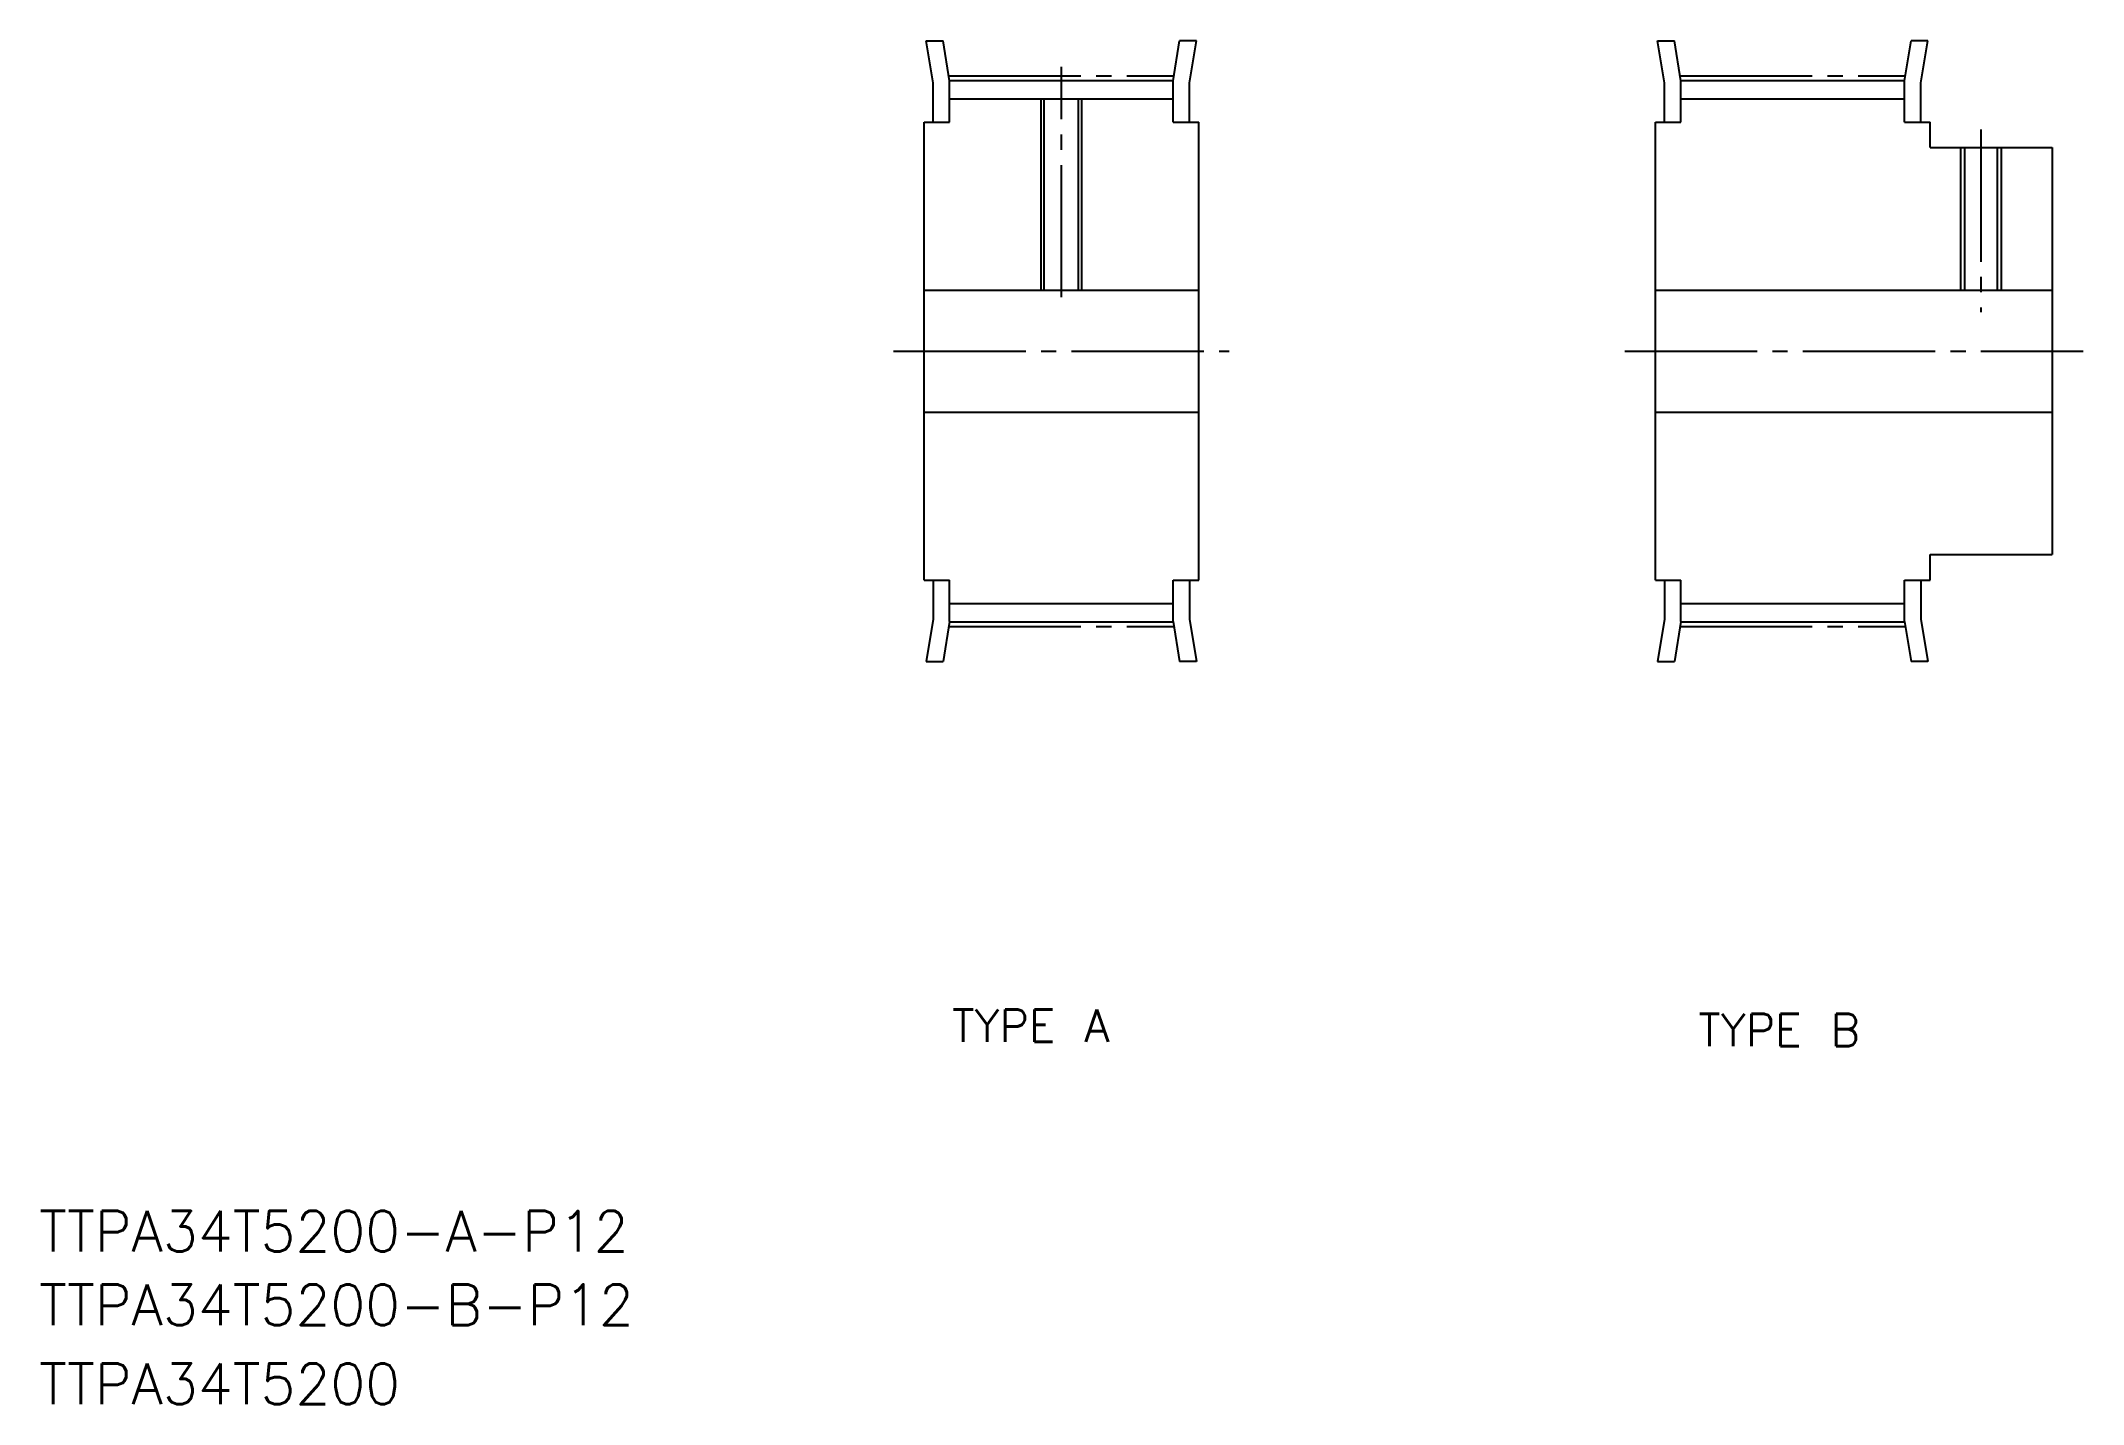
# Model space of a CAD drawing. Extents: x 49 to 249, y 126 to 260.
import ezdxf

# ---------------------------------------------------------------- set-up
doc = ezdxf.new("R2010")
doc.units = 0
doc.linetypes.add('CENTER', pattern=[17.5, 13, -1.5, 1.5, -1.5])
doc.layers.get('0').update_dxf_attribs({"linetype": 'CONTINUOUS'})
doc.layers.add('CENTER', color=1, linetype='CENTER')
doc.styles.get("Standard").update_dxf_attribs({"font": 'txt.shx', "bigfont": '@extfont2.shx'})

msp = doc.modelspace()

# ---------------------------------------------------------------- linework, layer by layer
at = {"color": 7, "linetype": 'CONTINUOUS'}
for p, q in [((136.43, 256.21), (135.75, 260.35)), ((135.75, 260.35), (137.41, 260.35)), ((138.03, 256.42), (137.41, 260.35)), ((160.03, 256.42), (160.65, 260.35)), ((162.31, 260.35), (160.65, 260.35)), ((161.63, 256.21), (162.31, 260.35)), ((208.32, 256.21), (207.64, 260.35)), ((207.64, 260.35), (209.3, 260.35)), ((209.92, 256.42), (209.3, 260.35)), ((231.92, 256.42), (232.55, 260.35)), ((234.2, 260.35), (232.55, 260.35)), ((233.52, 256.21), (234.2, 260.35)), ((136.43, 252.35), (136.43, 256.21)), ((138.03, 256.46), (160.03, 256.46)), ((138.03, 252.35), (138.03, 256.42)), ((160.03, 252.35), (160.03, 256.42)), ((161.63, 252.35), (161.63, 256.21)), ((208.32, 252.35), (208.32, 256.21)), ((209.91, 256.46), (231.92, 256.46)), ((209.92, 252.35), (209.92, 256.42)), ((231.92, 252.35), (231.92, 256.42)), ((233.52, 252.35), (233.52, 256.21)), ((147.34, 235.85), (147.34, 254.66)), ((150.72, 235.85), (150.72, 254.66)), ((135.53, 207.35), (135.53, 252.35)), ((135.53, 252.35), (138.03, 252.35)), ((160.03, 252.35), (162.53, 252.35)), ((162.53, 207.35), (162.53, 252.35)), ((207.42, 207.35), (207.42, 252.35)), ((207.42, 252.35), (209.92, 252.35)), ((231.92, 252.35), (234.42, 252.35)), ((234.42, 249.85), (234.42, 252.35)), ((234.42, 249.85), (246.42, 249.85)), ((237.82, 249.85), (237.82, 235.85)), ((241.02, 249.85), (241.02, 235.85)), ((246.42, 249.85), (246.42, 209.85)), ((135.53, 235.85), (162.53, 235.85)), ((207.42, 235.85), (246.42, 235.85)), ((135.53, 223.85), (162.53, 223.85)), ((207.42, 223.85), (246.42, 223.85)), ((234.42, 207.35), (234.42, 209.85)), ((234.42, 209.85), (246.42, 209.85)), ((135.53, 207.35), (138.03, 207.35)), ((136.43, 207.35), (136.43, 203.49)), ((138.03, 203.27), (138.03, 207.35)), ((160.03, 203.27), (160.03, 207.35)), ((160.03, 207.35), (162.53, 207.35)), ((161.63, 207.35), (161.63, 203.49)), ((207.42, 207.35), (209.92, 207.35)), ((208.32, 207.35), (208.32, 203.49)), ((209.92, 203.27), (209.92, 207.35)), ((231.92, 203.27), (231.92, 207.35)), ((231.92, 207.35), (234.42, 207.35)), ((233.52, 207.35), (233.52, 203.49)), ((136.43, 203.49), (135.75, 199.35)), ((138.03, 203.27), (137.41, 199.35)), ((138.02, 203.23), (160.04, 203.23)), ((160.03, 203.27), (160.65, 199.35)), ((161.63, 203.49), (162.31, 199.35)), ((208.32, 203.49), (207.64, 199.35)), ((209.92, 203.27), (209.3, 199.35)), ((209.91, 203.23), (231.92, 203.23)), ((231.92, 203.27), (232.55, 199.35)), ((233.52, 203.49), (234.2, 199.35)), ((135.75, 199.35), (137.41, 199.35)), ((162.31, 199.35), (160.65, 199.35)), ((207.64, 199.35), (209.3, 199.35)), ((234.2, 199.35), (232.55, 199.35))]:
    msp.add_line(p, q, dxfattribs=at)
at = {"color": 3, "linetype": 'CONTINUOUS'}
for p, q in [((138.03, 254.66), (160.03, 254.66)), ((147.03, 235.85), (147.03, 254.66)), ((151.03, 235.85), (151.03, 254.66)), ((209.92, 254.66), (231.92, 254.66)), ((237.42, 249.85), (237.42, 235.85)), ((241.42, 249.85), (241.42, 235.85)), ((138.03, 205.03), (160.03, 205.03)), ((209.92, 205.03), (231.92, 205.03))]:
    msp.add_line(p, q, dxfattribs=at)
at = {"layer": 'CENTER', "color": 1, "linetype": 'CENTER'}
for p, q in [((149.03, 235.14), (149.03, 257.8)), ((137.95, 256.9), (160.11, 256.9)), ((209.84, 256.9), (231.92, 256.9)), ((132.53, 229.85), (165.53, 229.85)), ((204.42, 229.85), (249.47, 229.85)), ((137.95, 202.79), (160.11, 202.79)), ((209.84, 202.79), (232, 202.79))]:
    msp.add_line(p, q, dxfattribs=at)
at = {"layer": 'CENTER'}
msp.add_line((239.42, 251.64), (239.42, 233.69), dxfattribs=at)

# ---------------------------------------------------------------- texts
at = {"color": 7, "linetype": 'CONTINUOUS'}
for s, p in [('TYPE A', (138.29, 161.95)), ('TYPE B', (211.64, 161.52))]:
    msp.add_text(s, height=3.2, dxfattribs=at).set_placement(p)
for s, p in [('TTPA34T5200-A-P12', (48.54, 141.34)), ('TTPA34T5200-B-P12', (48.54, 134.11)), ('TTPA34T5200', (48.54, 126.34))]:
    msp.add_text(s, height=4).set_placement(p)

doc.saveas('drawing.dxf')
